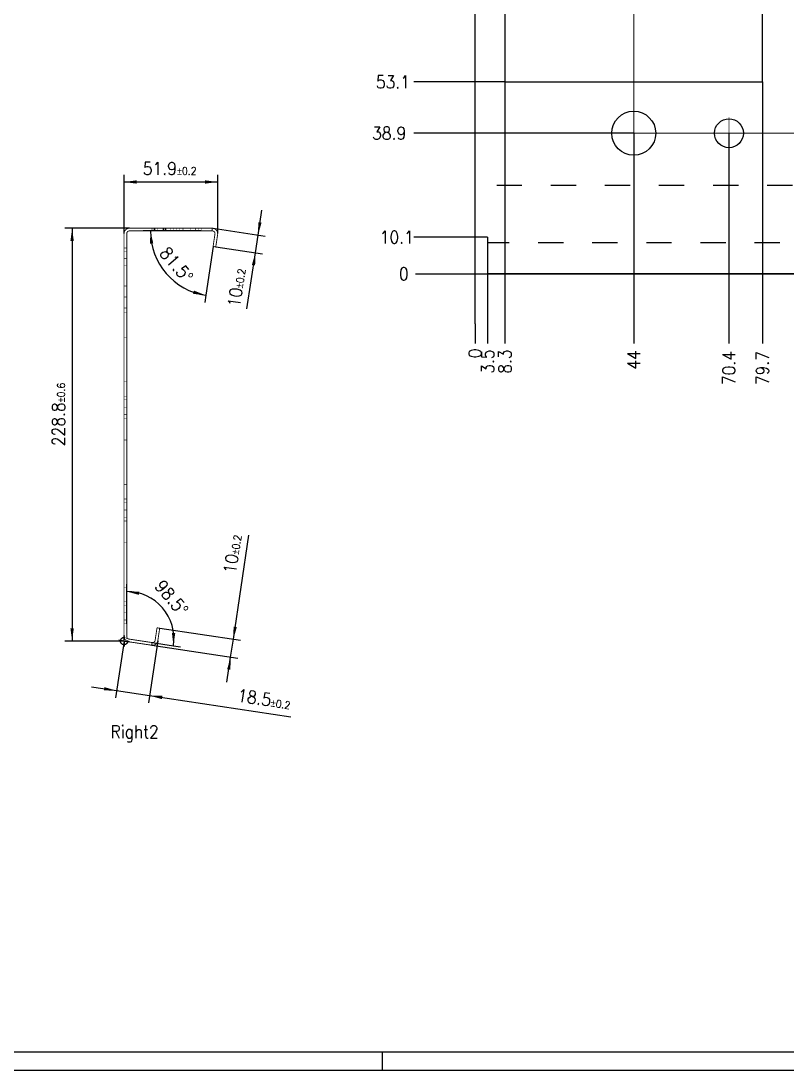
# Model space of a CAD drawing. Header units: millimetres. Extents: x -536 to 305, y -241 to 353.
# Drawn here: x -236.3 to -23.9, y -240.7 to 50 of the extents above; entities that cross this region are included whole.
import ezdxf

# ---------------------------------------------------------------- set-up
doc = ezdxf.new("R2010")
doc.units = ezdxf.units.MM
for name, pattern in [('DASHED', [15, 7, -8]), ('DOT_CENTER', [14, 12, -1, 0, -1]), ('PHANTOM', [13, 10, -1, 0, -1, 0, -1])]:
    doc.linetypes.add(name, pattern=pattern)
doc.layers.add('1', color=7, linetype='Continuous')
doc.styles.add('CONVERTER_11', font='txt.shx', dxfattribs={"width": 0.9})
doc.dimstyles.new('ME10_DIM_10', dxfattribs={"dimtxt": 7, "dimasz": 7, "dimexe": 4, "dimexo": 0, "dimgap": 4, "dimtad": 1, "dimdsep": 46, "dimtxsty": 'CONVERTER_11', "dimsah": 1, "dimcen": 0.09, "dimclrd": 160, "dimclre": 160, "dimclrt": 5, "dimadec": 0, "dimazin": 0, "dimtol": 1, "dimtp": 0.2, "dimtm": 0.2, "dimtfac": 0.6, "dimtdec": 1, "dimtix": 1, "dimtmove": 0, "dimatfit": 3, "dimfxl": 1, "dimtolj": 1, "dimtzin": 0, "dimarcsym": 0})
doc.dimstyles.new('ME10_DIM_11', dxfattribs={"dimtxt": 7, "dimasz": 7, "dimexe": 4, "dimexo": 0, "dimgap": 4, "dimtad": 1, "dimdec": 1, "dimdsep": 46, "dimtxsty": 'CONVERTER_11', "dimsah": 1, "dimcen": 0.09, "dimclrd": 160, "dimclre": 160, "dimclrt": 5, "dimadec": 0, "dimazin": 0, "dimtol": 1, "dimtp": 0.2, "dimtm": 0.2, "dimtfac": 0.6, "dimtdec": 1, "dimtix": 1, "dimtmove": 0, "dimatfit": 3, "dimfxl": 1, "dimtolj": 1, "dimtzin": 0, "dimarcsym": 0})
doc.dimstyles.new('ME10_DIM_12', dxfattribs={"dimtxt": 7, "dimasz": 7, "dimexe": 4, "dimexo": 0, "dimgap": 4, "dimtad": 1, "dimdec": 1, "dimdsep": 46, "dimtxsty": 'CONVERTER_11', "dimsah": 1, "dimcen": 0.09, "dimclrd": 160, "dimclre": 160, "dimclrt": 5, "dimadec": 0, "dimazin": 0, "dimtol": 1, "dimtp": 0.6, "dimtm": 0.6, "dimtfac": 0.6, "dimtdec": 1, "dimtix": 1, "dimtmove": 0, "dimatfit": 3, "dimfxl": 1, "dimtolj": 1, "dimtzin": 0, "dimarcsym": 0})
doc.dimstyles.new('ME10_DIM_13', dxfattribs={"dimtxt": 7, "dimasz": 7, "dimexe": 4, "dimexo": 0, "dimgap": 4, "dimtad": 1, "dimdec": 1, "dimdsep": 46, "dimtxsty": 'CONVERTER_11', "dimsah": 1, "dimcen": 0.09, "dimclrd": 160, "dimclre": 160, "dimclrt": 5, "dimadec": 0, "dimazin": 0, "dimtfac": 1, "dimtdec": 4, "dimtix": 1, "dimtmove": 0, "dimatfit": 3, "dimfxl": 1, "dimtolj": 1, "dimtzin": 0, "dimarcsym": 0})
doc.dimstyles.new('ME10_DIM_14', dxfattribs={"dimtxt": 7, "dimasz": 7, "dimexe": 4, "dimexo": 0, "dimgap": 4, "dimtad": 1, "dimdec": 1, "dimdsep": 46, "dimtxsty": 'CONVERTER_11', "dimsah": 1, "dimcen": 0.09, "dimclrd": 160, "dimclre": 160, "dimclrt": 5, "dimadec": 0, "dimazin": 0, "dimtfac": 1, "dimtdec": 4, "dimtix": 1, "dimtmove": 0, "dimatfit": 3, "dimfxl": 1, "dimtolj": 1, "dimtzin": 0, "dimarcsym": 0})
doc.dimstyles.new('ME10_DIM_15', dxfattribs={"dimtxt": 3.5, "dimasz": 0.18, "dimexe": 2, "dimexo": 0, "dimgap": 2, "dimtad": 1, "dimdec": 1, "dimdsep": 46, "dimtxsty": 'CONVERTER_11', "dimsah": 1, "dimcen": 0.09, "dimclrd": 160, "dimclre": 160, "dimclrt": 5, "dimadec": 0, "dimazin": 0, "dimtfac": 1, "dimtdec": 4, "dimtix": 1, "dimtmove": 0, "dimatfit": 3, "dimfxl": 1, "dimtolj": 1, "dimtzin": 0, "dimarcsym": 0})
doc.dimstyles.new('ME10_DIM_20', dxfattribs={"dimtxt": 3.5, "dimasz": 0.18, "dimexe": 2, "dimexo": 0, "dimgap": 2, "dimtad": 1, "dimdec": 1, "dimdsep": 46, "dimtxsty": 'CONVERTER_11', "dimsah": 1, "dimcen": 0.09, "dimclrd": 160, "dimclre": 160, "dimclrt": 5, "dimadec": 0, "dimazin": 0, "dimtfac": 1, "dimtdec": 4, "dimtix": 1, "dimtmove": 0, "dimatfit": 3, "dimfxl": 1, "dimtolj": 1, "dimtzin": 0, "dimarcsym": 0})
doc.dimstyles.new('ME10_DIM_23', dxfattribs={"dimtxt": 3.5, "dimasz": 0.18, "dimexe": 2, "dimexo": 0, "dimgap": 2, "dimtad": 1, "dimdec": 1, "dimdsep": 46, "dimtxsty": 'CONVERTER_11', "dimsah": 1, "dimcen": 0.09, "dimclrd": 160, "dimclre": 160, "dimclrt": 5, "dimadec": 0, "dimazin": 0, "dimtfac": 1, "dimtdec": 4, "dimtix": 1, "dimtmove": 0, "dimatfit": 3, "dimfxl": 1, "dimtolj": 1, "dimtzin": 0, "dimarcsym": 0})
doc.dimstyles.new('ME10_DIM_28', dxfattribs={"dimtxt": 3.5, "dimasz": 0.18, "dimexe": 2, "dimexo": 0, "dimgap": 2, "dimtad": 1, "dimdec": 1, "dimdsep": 46, "dimtxsty": 'CONVERTER_11', "dimsah": 1, "dimcen": 0.09, "dimclrd": 160, "dimclre": 160, "dimclrt": 5, "dimadec": 0, "dimazin": 0, "dimtfac": 1, "dimtdec": 4, "dimtix": 1, "dimtmove": 0, "dimatfit": 3, "dimfxl": 1, "dimtolj": 1, "dimtzin": 0, "dimarcsym": 0})
doc.dimstyles.new('ME10_DIM_29', dxfattribs={"dimtxt": 3.5, "dimasz": 0.18, "dimexe": 2, "dimexo": 0, "dimgap": 2, "dimtad": 1, "dimdec": 1, "dimdsep": 46, "dimtxsty": 'CONVERTER_11', "dimsah": 1, "dimcen": 0.09, "dimclrd": 160, "dimclre": 160, "dimclrt": 5, "dimadec": 0, "dimazin": 0, "dimtfac": 1, "dimtdec": 4, "dimtix": 1, "dimtmove": 0, "dimatfit": 3, "dimfxl": 1, "dimtolj": 1, "dimtzin": 0, "dimarcsym": 0})
doc.dimstyles.new('ME10_DIM_45', dxfattribs={"dimtxt": 3.5, "dimasz": 0.18, "dimexe": 2, "dimexo": 0, "dimgap": 2, "dimtad": 1, "dimdec": 1, "dimdsep": 46, "dimtxsty": 'CONVERTER_11', "dimsah": 1, "dimcen": 0.09, "dimclrd": 160, "dimclre": 160, "dimclrt": 5, "dimadec": 0, "dimazin": 0, "dimtfac": 1, "dimtdec": 4, "dimtix": 1, "dimtmove": 0, "dimatfit": 3, "dimfxl": 1, "dimtolj": 1, "dimtzin": 0, "dimarcsym": 0})
doc.dimstyles.new('ME10_DIM_46', dxfattribs={"dimtxt": 3.5, "dimasz": 0.18, "dimexe": 2, "dimexo": 0, "dimgap": 2, "dimtad": 1, "dimdec": 1, "dimdsep": 46, "dimtxsty": 'CONVERTER_11', "dimsah": 1, "dimcen": 0.09, "dimclrd": 160, "dimclre": 160, "dimclrt": 5, "dimadec": 0, "dimazin": 0, "dimtfac": 1, "dimtdec": 4, "dimtix": 1, "dimtmove": 0, "dimatfit": 3, "dimfxl": 1, "dimtolj": 1, "dimtzin": 0, "dimarcsym": 0})
doc.dimstyles.new('ME10_DIM_47', dxfattribs={"dimtxt": 3.5, "dimasz": 0.18, "dimexe": 2, "dimexo": 0, "dimgap": 2, "dimtad": 1, "dimdec": 1, "dimdsep": 46, "dimtxsty": 'CONVERTER_11', "dimsah": 1, "dimcen": 0.09, "dimse1": 1, "dimse2": 1, "dimclrd": 160, "dimclre": 160, "dimclrt": 5, "dimadec": 0, "dimazin": 0, "dimtfac": 1, "dimtdec": 4, "dimtix": 1, "dimtmove": 0, "dimatfit": 3, "dimfxl": 1, "dimtolj": 1, "dimtzin": 0, "dimarcsym": 0})
doc.dimstyles.new('ME10_DIM_66', dxfattribs={"dimtxt": 3.5, "dimasz": 0.18, "dimexe": 2, "dimexo": 0, "dimgap": 2, "dimtad": 1, "dimdsep": 46, "dimtxsty": 'CONVERTER_11', "dimsah": 1, "dimcen": 0.09, "dimclrd": 160, "dimclre": 160, "dimclrt": 5, "dimadec": 0, "dimazin": 0, "dimtfac": 1, "dimtdec": 4, "dimtix": 1, "dimtmove": 0, "dimatfit": 3, "dimfxl": 1, "dimtolj": 1, "dimtzin": 0, "dimarcsym": 0})
doc.dimstyles.new('ME10_DIM_67', dxfattribs={"dimtxt": 3.5, "dimasz": 0.18, "dimexe": 2, "dimexo": 0, "dimgap": 2, "dimtad": 1, "dimdec": 1, "dimdsep": 46, "dimtxsty": 'CONVERTER_11', "dimsah": 1, "dimcen": 0.09, "dimclrd": 160, "dimclre": 160, "dimclrt": 5, "dimadec": 0, "dimazin": 0, "dimtfac": 1, "dimtdec": 4, "dimtix": 1, "dimtmove": 0, "dimatfit": 3, "dimfxl": 1, "dimtolj": 1, "dimtzin": 0, "dimarcsym": 0})
doc.dimstyles.new('ME10_DIM_80', dxfattribs={"dimtxt": 3.5, "dimasz": 0.18, "dimexe": 2, "dimexo": 0, "dimgap": 2, "dimtad": 1, "dimdec": 1, "dimdsep": 46, "dimtxsty": 'CONVERTER_11', "dimsah": 1, "dimcen": 0.09, "dimclrd": 160, "dimclre": 160, "dimclrt": 5, "dimadec": 0, "dimazin": 0, "dimtfac": 1, "dimtdec": 4, "dimtix": 1, "dimtmove": 0, "dimatfit": 3, "dimfxl": 1, "dimtolj": 1, "dimtzin": 0, "dimarcsym": 0})
doc.dimstyles.new('ME10_DIM_81', dxfattribs={"dimtxt": 3.5, "dimasz": 0.18, "dimexe": 2, "dimexo": 0, "dimgap": 2, "dimtad": 1, "dimdec": 1, "dimdsep": 46, "dimtxsty": 'CONVERTER_11', "dimsah": 1, "dimcen": 0.09, "dimclrd": 160, "dimclre": 160, "dimclrt": 5, "dimadec": 0, "dimazin": 0, "dimtfac": 1, "dimtdec": 4, "dimtix": 1, "dimtmove": 0, "dimatfit": 3, "dimfxl": 1, "dimtolj": 1, "dimtzin": 0, "dimarcsym": 0})
doc.dimstyles.new('ME10_DIM_90', dxfattribs={"dimtxt": 3.5, "dimasz": 0.18, "dimexe": 2, "dimexo": 0, "dimgap": 2, "dimtad": 1, "dimdec": 1, "dimdsep": 46, "dimtxsty": 'CONVERTER_11', "dimsah": 1, "dimcen": 0.09, "dimclrd": 160, "dimclre": 160, "dimclrt": 5, "dimadec": 0, "dimazin": 0, "dimtfac": 1, "dimtdec": 4, "dimtix": 1, "dimtmove": 0, "dimatfit": 3, "dimfxl": 1, "dimtolj": 1, "dimtzin": 0, "dimarcsym": 0})
doc.dimstyles.new('ME10_DIM_91', dxfattribs={"dimtxt": 3.5, "dimasz": 0.18, "dimexe": 2, "dimexo": 0, "dimgap": 2, "dimtad": 1, "dimdec": 1, "dimdsep": 46, "dimtxsty": 'CONVERTER_11', "dimsah": 1, "dimcen": 0.09, "dimclrd": 160, "dimclre": 160, "dimclrt": 5, "dimadec": 0, "dimazin": 0, "dimtfac": 1, "dimtdec": 4, "dimtix": 1, "dimtmove": 0, "dimatfit": 3, "dimfxl": 1, "dimtolj": 1, "dimtzin": 0, "dimarcsym": 0})
doc.dimstyles.new('ME10_DIM_92', dxfattribs={"dimtxt": 3.5, "dimasz": 0.18, "dimexe": 2, "dimexo": 0, "dimgap": 2, "dimtad": 1, "dimdec": 1, "dimdsep": 46, "dimtxsty": 'CONVERTER_11', "dimsah": 1, "dimcen": 0.09, "dimclrd": 160, "dimclre": 160, "dimclrt": 5, "dimadec": 0, "dimazin": 0, "dimtfac": 1, "dimtdec": 4, "dimtix": 1, "dimtmove": 0, "dimatfit": 3, "dimfxl": 1, "dimtolj": 1, "dimtzin": 0, "dimarcsym": 0})

# ---------------------------------------------------------------- blocks, each defined once
blk = doc.blocks.new('PRP_SKT')
at = {"layer": '1', "color": 3, "linetype": 'Continuous'}
for q in [(-418.33, -243.27), (-415.36, -240.71), (-415.36, -246.71), (-412.4, -244.16)]:
    blk.add_line((-415.36, -243.71), q, dxfattribs=at)
at = {"layer": '1', "color": 3, "linetype": 'PHANTOM'}
for p, q in [((-415.36, -240.71), (-415.36, -241.13)), ((-412.4, -244.16), (-412.81, -244.1))]:
    blk.add_line(p, q, dxfattribs=at)
blk.add_circle((-415.36, -243.71), 2, dxfattribs=at)
blk = doc.blocks.new('top_plate__2', base_point=(-415.61, -246.3))
at = {"color": 250, "linetype": 'Continuous', "const_width": 0.5}
for points in [[(-412.36, -14.91, 0.414214), (-415.36, -17.91, 0.414214)], [(-412.36, -16.41, 0.414214), (-413.86, -17.91, 0.414214)], [(-363.45, -18.36, 0.458526), (-366.42, -14.91, 0.458526)], [(-364.94, -18.13, 0.458526), (-366.42, -16.41, 0.458526)], [(-415.36, -241.13, 0.371247), (-412.81, -244.1, 0.371247)], [(-413.86, -241.13, 0.371247), (-412.59, -242.61, 0.371247)], [(-400.03, -246.01, 0.414214), (-396.62, -243.49, 0.414214)], [(-399.81, -244.53, 0.414214), (-398.11, -243.27, 0.414214)]]:
    blk.add_lwpolyline(points, format="xyb", dxfattribs=at)
for points in [[(-412.36, -14.91), (-399.84, -14.91)], [(-399.84, -16.41), (-412.36, -16.41)], [(-399.84, -14.91), (-398.89, -14.91)], [(-398.89, -16.41), (-399.84, -16.41)], [(-398.89, -14.91), (-398.24, -14.91)], [(-398.24, -16.41), (-398.89, -16.41)], [(-398.24, -14.91), (-396.64, -14.91)], [(-396.64, -16.41), (-398.24, -16.41)], [(-396.64, -14.91), (-393.74, -14.91)], [(-393.74, -16.41), (-396.64, -16.41)], [(-393.74, -14.91), (-393.34, -14.91)], [(-393.34, -16.41), (-393.74, -16.41)], [(-393.34, -14.91), (-389.74, -14.91)], [(-389.74, -16.41), (-393.34, -16.41)], [(-389.74, -14.91), (-387.89, -14.91)], [(-387.89, -16.41), (-389.74, -16.41)], [(-387.89, -14.91), (-384.84, -14.91)], [(-384.84, -16.41), (-387.89, -16.41)], [(-384.84, -14.91), (-382.74, -14.91)], [(-382.74, -16.41), (-384.84, -16.41)], [(-382.74, -14.91), (-382.34, -14.91)], [(-382.34, -16.41), (-382.74, -16.41)], [(-382.34, -14.91), (-378.74, -14.91)], [(-378.74, -16.41), (-382.34, -16.41)], [(-378.74, -14.91), (-375.84, -14.91)], [(-375.84, -16.41), (-378.74, -16.41)], [(-375.84, -14.91), (-374.24, -14.91)], [(-374.24, -16.41), (-375.84, -16.41)], [(-374.24, -14.91), (-372.64, -14.91)], [(-372.64, -16.41), (-374.24, -16.41)], [(-372.64, -14.91), (-366.42, -14.91)], [(-366.45, -16.41), (-372.64, -16.41)], [(-366.45, -16.41), (-366.42, -14.91)], [(-366.45, -16.41), (-366.42, -16.41)], [(-415.36, -25.85), (-415.36, -17.91)], [(-413.86, -25.85), (-413.86, -17.91)], [(-364.94, -18.13), (-365.97, -25.01)], [(-363.45, -18.36), (-364.48, -25.23)], [(-415.36, -27.8), (-415.36, -25.85)], [(-415.36, -35.8), (-415.36, -27.8)], [(-413.86, -27.8), (-413.86, -25.85)], [(-413.86, -35.8), (-413.86, -27.8)], [(-364.48, -25.23), (-365.97, -25.01)], [(-415.36, -46.95), (-415.36, -35.8)], [(-413.86, -46.95), (-413.86, -35.8)], [(-415.36, -59.15), (-415.36, -46.95)], [(-413.86, -59.15), (-413.86, -46.95)], [(-415.36, -61.75), (-415.36, -59.15)], [(-415.36, -75.25), (-415.36, -61.75)], [(-413.86, -61.75), (-413.86, -59.15)], [(-413.86, -75.25), (-413.86, -61.75)], [(-415.36, -99.85), (-415.36, -75.25)], [(-413.86, -99.85), (-413.86, -75.25)], [(-415.36, -107.95), (-415.36, -99.85)], [(-413.86, -107.95), (-413.86, -99.85)], [(-415.36, -110.05), (-415.36, -107.95)], [(-415.36, -118.05), (-415.36, -110.05)], [(-413.86, -110.05), (-413.86, -107.95)], [(-413.86, -118.05), (-413.86, -110.05)], [(-415.36, -120.15), (-415.36, -118.05)], [(-415.36, -132.25), (-415.36, -120.15)], [(-413.86, -120.15), (-413.86, -118.05)], [(-413.86, -132.25), (-413.86, -120.15)], [(-415.36, -156.85), (-415.36, -132.25)], [(-413.86, -156.85), (-413.86, -132.25)], [(-415.36, -164.95), (-415.36, -156.85)], [(-413.86, -164.95), (-413.86, -156.85)], [(-415.36, -167.05), (-415.36, -164.95)], [(-415.36, -175.05), (-415.36, -167.05)], [(-413.86, -167.05), (-413.86, -164.95)], [(-413.86, -175.05), (-413.86, -167.05)], [(-415.36, -177.15), (-415.36, -175.05)], [(-415.36, -189.25), (-415.36, -177.15)], [(-413.86, -177.15), (-413.86, -175.05)], [(-413.86, -189.25), (-413.86, -177.15)], [(-415.36, -213.85), (-415.36, -189.25)], [(-413.86, -213.85), (-413.86, -189.25)], [(-415.36, -221.95), (-415.36, -213.85)], [(-413.86, -221.95), (-413.86, -213.85)], [(-415.36, -224.05), (-415.36, -221.95)], [(-415.36, -232.05), (-415.36, -224.05)], [(-413.86, -224.05), (-413.86, -221.95)], [(-413.86, -232.05), (-413.86, -224.05)], [(-415.36, -234.15), (-415.36, -232.05)], [(-413.86, -234.15), (-413.86, -232.05)], [(-415.36, -241.13), (-415.36, -234.15)], [(-413.86, -241.13), (-413.86, -234.15)], [(-398.11, -243.27), (-397.07, -236.35)], [(-397.07, -236.35), (-395.58, -236.57)], [(-395.58, -236.57), (-396.62, -243.49)], [(-400.03, -246.01), (-412.81, -244.1)], [(-399.81, -244.53), (-412.59, -242.61)], [(-400.03, -246.01), (-399.81, -244.53)]]:
    blk.add_lwpolyline(points, dxfattribs=at)
at = {"color": 160, "linetype": 'DASHED', "const_width": 0.25}
for points in [[(-399.84, -16.41), (-399.84, -14.91)], [(-398.89, -16.41), (-398.89, -14.91)], [(-398.24, -16.41), (-398.24, -14.91)], [(-396.64, -16.41), (-396.64, -14.91)], [(-393.74, -14.91), (-393.74, -16.41)], [(-393.34, -14.91), (-393.34, -16.41)], [(-389.74, -14.91), (-389.74, -16.41)], [(-387.89, -16.41), (-387.89, -14.91)], [(-384.84, -14.91), (-384.84, -16.41)], [(-382.74, -14.91), (-382.74, -16.41)], [(-382.34, -14.91), (-382.34, -16.41)], [(-378.74, -14.91), (-378.74, -16.41)], [(-375.84, -16.41), (-375.84, -14.91)], [(-374.24, -16.41), (-374.24, -14.91)], [(-372.64, -16.41), (-372.64, -14.91)], [(-415.36, -25.85), (-413.86, -25.85)], [(-413.86, -27.8), (-415.36, -27.8)], [(-413.86, -35.8), (-415.36, -35.8)], [(-413.86, -46.95), (-415.36, -46.95)], [(-413.86, -59.15), (-415.36, -59.15)], [(-413.86, -61.75), (-415.36, -61.75)], [(-413.86, -75.25), (-415.36, -75.25)], [(-415.36, -99.85), (-413.86, -99.85)], [(-413.86, -107.95), (-415.36, -107.95)], [(-413.86, -110.05), (-415.36, -110.05)], [(-413.86, -118.05), (-415.36, -118.05)], [(-413.86, -120.15), (-415.36, -120.15)], [(-415.36, -132.25), (-413.86, -132.25)], [(-413.86, -156.85), (-415.36, -156.85)], [(-413.86, -164.95), (-415.36, -164.95)], [(-413.86, -167.05), (-415.36, -167.05)], [(-413.86, -175.05), (-415.36, -175.05)], [(-413.86, -177.15), (-415.36, -177.15)], [(-415.36, -189.25), (-413.86, -189.25)], [(-413.86, -213.85), (-415.36, -213.85)], [(-413.86, -221.95), (-415.36, -221.95)], [(-413.86, -224.05), (-415.36, -224.05)], [(-413.86, -232.05), (-415.36, -232.05)], [(-413.86, -234.15), (-415.36, -234.15)]]:
    blk.add_lwpolyline(points, dxfattribs=at)
at = {"layer": '1', "color": 30, "linetype": 'DOT_CENTER'}
for p, q in [((-398.24, -16.41), (-398.24, -14.91)), ((-392.34, -16.41), (-392.34, -14.91)), ((-392.34, -14.91), (-392.34, -16.41))]:
    blk.add_line(p, q, dxfattribs=at)
at = {"layer": '1', "color": 30, "linetype": 'DOT_CENTER', "const_width": 0.25}
for points in [[(-393.39, -16.41), (-393.39, -14.91)], [(-386.24, -14.91), (-386.24, -16.41)], [(-374.24, -16.41), (-374.24, -14.91)], [(-413.86, -31.8), (-415.36, -31.8)], [(-413.86, -53.05), (-415.36, -53.05)], [(-413.86, -114.05), (-415.36, -114.05)], [(-413.86, -171.05), (-415.36, -171.05)], [(-413.86, -228.05), (-415.36, -228.05)]]:
    blk.add_lwpolyline(points, dxfattribs=at)
blk = doc.blocks.new('*D15')
at = {"layer": '1', "color": 160, "linetype": 'Continuous'}
for p, q in [((-354.75, -242.69), (-346.1, -185)), ((-395.58, -236.57), (-350.8, -243.29)), ((-356.24, -252.58), (-354.75, -242.69)), ((-400.03, -246.01), (-352.28, -253.18)), ((-358.31, -266.43), (-356.24, -252.58))]:
    blk.add_line(p, q, dxfattribs=at)
at = {"layer": '1', "color": 160}
for points in [[(-354.63, -235.63), (-352.81, -235.91), (-354.75, -242.69)], [(-356.37, -259.64), (-358.19, -259.37), (-356.24, -252.58)]]:
    blk.add_solid(points, dxfattribs=at)
at = {"layer": '1', "color": 5, "insert": (-353.4, -206.66), "char_height": 7, "attachment_point": 7, "rotation": 81.46923, "line_spacing_factor": 0.60024, "style": 'CONVERTER_11'}
blk.add_mtext('\\C5;10\\C5;\\H4.2;{\\Fgdt;`}0.2', dxfattribs=at)
blk = doc.blocks.new('*D16')
at = {"layer": '1', "color": 160, "linetype": 'Continuous'}
for p, q in [((-415.36, -243.71), (-420.08, -275.14)), ((-396.62, -243.49), (-401.78, -277.88)), ((-433.33, -269.11), (-419.48, -271.18)), ((-419.48, -271.18), (-401.19, -273.93)), ((-401.19, -273.93), (-322.79, -285.69))]:
    blk.add_line(p, q, dxfattribs=at)
at = {"layer": '1', "color": 160}
for points in [[(-426.54, -271.05), (-426.27, -269.23), (-419.48, -271.18)], [(-394.13, -274.05), (-394.4, -275.88), (-401.19, -273.93)]]:
    blk.add_solid(points, dxfattribs=at)
at = {"layer": '1', "color": 5, "insert": (-352.93, -277.12), "char_height": 7, "attachment_point": 7, "rotation": 351.46923, "line_spacing_factor": 0.60024, "style": 'CONVERTER_11'}
blk.add_mtext('\\C5;18.5\\C5;\\H4.2;{\\Fgdt;`}0.2', dxfattribs=at)
blk = doc.blocks.new('*D17')
at = {"layer": '1', "color": 160, "linetype": 'Continuous'}
for p, q in [((-412.36, -14.91), (-448.15, -14.91)), ((-444.15, -14.91), (-444.15, -243.71)), ((-415.36, -243.71), (-448.15, -243.71))]:
    blk.add_line(p, q, dxfattribs=at)
at = {"layer": '1', "color": 160}
for points in [[(-443.23, -21.91), (-445.08, -21.91), (-444.15, -14.91)], [(-445.08, -236.71), (-443.23, -236.71), (-444.15, -243.71)]]:
    blk.add_solid(points, dxfattribs=at)
at = {"layer": '1', "color": 5, "insert": (-448.15, -135.71), "char_height": 7, "attachment_point": 7, "rotation": 90, "line_spacing_factor": 0.60024, "style": 'CONVERTER_11'}
blk.add_mtext('\\C5;228.8\\C5;\\H4.2;{\\Fgdt;`}0.6', dxfattribs=at)
blk = doc.blocks.new('*D18')
at = {"layer": '1', "color": 160, "linetype": 'Continuous'}
for p, q in [((-341.06, -18.68), (-338.98, -4.84)), ((-365.97, -14.95), (-337.1, -19.28)), ((-342.53, -28.52), (-341.06, -18.68)), ((-364.48, -25.23), (-338.58, -29.12)), ((-347.2, -59.66), (-342.53, -28.52))]:
    blk.add_line(p, q, dxfattribs=at)
at = {"layer": '1', "color": 160}
for points in [[(-340.93, -11.62), (-339.11, -11.9), (-341.06, -18.68)], [(-342.66, -35.58), (-344.48, -35.31), (-342.53, -28.52)]]:
    blk.add_solid(points, dxfattribs=at)
at = {"layer": '1', "color": 5, "insert": (-351.16, -59.07), "char_height": 7, "attachment_point": 7, "rotation": 81.46923, "line_spacing_factor": 0.60024, "style": 'CONVERTER_11'}
blk.add_mtext('\\C5;10\\C5;\\H4.2;{\\Fgdt;`}0.2', dxfattribs=at)
blk = doc.blocks.new('*D19')
at = {"layer": '1', "color": 160, "linetype": 'Continuous'}
for p, q in [((-415.36, -17.91), (-415.36, 14.72)), ((-363.42, -17.91), (-363.42, 14.72)), ((-415.36, 10.72), (-363.42, 10.72))]:
    blk.add_line(p, q, dxfattribs=at)
at = {"layer": '1', "color": 160}
for points in [[(-408.36, 11.64), (-408.36, 9.8), (-415.36, 10.72)], [(-370.42, 9.8), (-370.42, 11.64), (-363.42, 10.72)]]:
    blk.add_solid(points, dxfattribs=at)
at = {"layer": '1', "color": 5, "insert": (-404.93, 14.72), "char_height": 7, "attachment_point": 7, "rotation": 0.00014, "line_spacing_factor": 0.60024, "style": 'CONVERTER_11'}
blk.add_mtext('\\C5;51.9\\C5;\\H4.2;{\\Fgdt;`}0.2', dxfattribs=at)
blk = doc.blocks.new('*D20')
at = {"layer": '1', "color": 160, "linetype": 'Continuous'}
for p, q in [((-400.74, -16.41), (-404.74, -16.41)), ((-372.64, -16.41), (-400.74, -16.41)), ((-365.97, -25.01), (-370.03, -52.08)), ((-370.03, -52.08), (-370.62, -56.03))]:
    blk.add_line(p, q, dxfattribs=at)
blk.add_arc((-364.68, -16.41), 36.06, 180, 261.46923, dxfattribs=at)
at = {"layer": '1', "color": 160}
for points in [[(-399.14, -23.29), (-400.98, -23.47), (-400.74, -16.41)], [(-377.04, -51.27), (-376.59, -49.48), (-370.03, -52.08)]]:
    blk.add_solid(points, dxfattribs=at)
at = {"layer": '1', "color": 5, "insert": (-396.11, -29.05), "char_height": 7, "attachment_point": 7, "rotation": 310.73462, "line_spacing_factor": 0.60024, "style": 'CONVERTER_11'}
blk.add_mtext('81.5{\\Fgdt;~}', dxfattribs=at)
blk = doc.blocks.new('*D21')
at = {"layer": '1', "color": 160, "linetype": 'Continuous'}
for p, q in [((-413.86, -216.25), (-413.86, -212.25)), ((-413.86, -234.15), (-413.86, -216.25)), ((-399.81, -244.53), (-387.98, -246.3)), ((-387.98, -246.3), (-384.03, -246.9))]:
    blk.add_line(p, q, dxfattribs=at)
blk.add_arc((-413.86, -242.42), 26.17, 351.46923, 90, dxfattribs=at)
at = {"layer": '1', "color": 160}
for points in [[(-406.8, -216.27), (-407.05, -218.1), (-413.86, -216.25)], [(-388.8, -239.29), (-386.96, -239.32), (-387.98, -246.3)]]:
    blk.add_solid(points, dxfattribs=at)
at = {"layer": '1', "color": 5, "insert": (-398.83, -213.65), "char_height": 7, "attachment_point": 7, "rotation": 310.73462, "line_spacing_factor": 0.60024, "style": 'CONVERTER_11'}
blk.add_mtext('98.5{\\Fgdt;~}', dxfattribs=at)
blk = doc.blocks.new('upside', base_point=(-110.36, -20.08))
at = {"color": 250, "linetype": 'Continuous'}
for p, q in [((-110.36, 5.78), (-110.36, 229)), ((-102.06, 57.67), (-102.06, 33.07)), ((-30.66, 33.07), (-30.66, 57.67)), ((-102.06, 33.07), (-30.66, 33.07)), ((-110.36, 2.96), (-110.36, 5.78)), ((-110.36, -9.96), (-110.36, 2.96)), ((-106.86, -9.96), (-110.36, -9.96)), ((-106.86, -9.96), (-106.86, -13.08)), ((-106.86, -13.08), (-106.86, -20.08)), ((229.14, -20.08), (-106.86, -20.08))]:
    blk.add_line(p, q, dxfattribs=at)
at = {"color": 5, "linetype": 'DASHED'}
for p, q in [((232.64, 4.37), (-110.36, 4.37)), ((229.14, -11.52), (-106.86, -11.52))]:
    blk.add_line(p, q, dxfattribs=at)
at = {"color": 250, "linetype": 'Continuous'}
for centre, radius in [((-66.36, 18.87), 6.1), ((-39.96, 18.87), 4)]:
    blk.add_circle(centre, radius, dxfattribs=at)
at = {"layer": '1', "color": 30, "linetype": 'DOT_CENTER', "const_width": 0.25}
for points in [[(-66.36, 181.75), (-66.36, 23.08)], [(-66.36, 25.58), (-66.36, 12.16)], [(-39.96, 23.27), (-39.96, 14.47)], [(212.51, 18.87), (-73.07, 18.87)], [(-35.56, 18.87), (-44.36, 18.87)]]:
    blk.add_lwpolyline(points, dxfattribs=at)
blk = doc.blocks.new('top_plate__4', base_point=(-110.36, -20.08))
blk.add_blockref('upside', (-110.36, -20.08))
blk = doc.blocks.new('*D35')
at = {"layer": '1', "color": 160, "linetype": 'Continuous'}
blk.add_line((-126.86, -20.08), (238.72, -20.08), dxfattribs=at)
at = {"layer": '1', "color": 5, "style": 'CONVERTER_11', "width": 0.9}
blk.add_text('0', height=3.5, dxfattribs=at).set_placement((240.72, -21.83))
blk = doc.blocks.new('*D40')
at = {"layer": '1', "color": 160, "linetype": 'Continuous'}
blk.add_line((-126.86, -20.08), (251.98, -20.08), dxfattribs=at)
at = {"layer": '1', "color": 5, "insert": (253.38, -21.83), "char_height": 3.5, "attachment_point": 7, "line_spacing_factor": 0.60024, "style": 'CONVERTER_11'}
blk.add_mtext('\\C5;(\\C5;0\\C5;)', dxfattribs=at)
blk = doc.blocks.new('*D43')
at = {"layer": '1', "color": 160, "linetype": 'Continuous'}
blk.add_line((-126.86, -20.08), (17.81, -20.08), dxfattribs=at)
at = {"layer": '1', "color": 5, "style": 'CONVERTER_11', "width": 0.9}
blk.add_text('0', height=3.5, dxfattribs=at).set_placement((19.81, -21.83))
blk = doc.blocks.new('*D48')
at = {"layer": '1', "color": 160, "linetype": 'Continuous'}
blk.add_line((-126.86, -20.08), (18.34, -20.08), dxfattribs=at)
at = {"layer": '1', "color": 5, "style": 'CONVERTER_11', "width": 0.9}
blk.add_text('0', height=3.5, dxfattribs=at).set_placement((20.34, -21.83))
blk = doc.blocks.new('*D49')
at = {"layer": '1', "color": 160, "linetype": 'Continuous'}
blk.add_line((-110.36, -9.96), (-127.36, -9.96), dxfattribs=at)
at = {"layer": '1', "color": 5, "style": 'CONVERTER_11', "width": 0.9}
blk.add_text('10.1', height=3.5, dxfattribs=at).set_placement((-136.8, -11.71))
blk = doc.blocks.new('*D65')
at = {"layer": '1', "color": 160, "linetype": 'Continuous'}
blk.add_line((-102.06, 33.07), (-127.36, 33.07), dxfattribs=at)
at = {"layer": '1', "color": 5, "style": 'CONVERTER_11', "width": 0.9}
blk.add_text('53.1', height=3.5, dxfattribs=at).set_placement((-137.85, 31.32))
blk = doc.blocks.new('*D66')
at = {"layer": '1', "color": 160, "linetype": 'Continuous'}
blk.add_line((-66.36, 18.87), (-127.36, 18.87), dxfattribs=at)
at = {"layer": '1', "color": 5, "style": 'CONVERTER_11', "width": 0.9}
blk.add_text('38.9', height=3.5, dxfattribs=at).set_placement((-138.9, 17.12))
blk = doc.blocks.new('*D67')
at = {"layer": '1', "color": 5, "style": 'CONVERTER_11', "width": 0.9}
blk.add_text('0', height=3.5, dxfattribs=at).set_placement((-131.46, -21.83))
blk = doc.blocks.new('*D86')
at = {"layer": '1', "color": 160, "linetype": 'Continuous'}
blk.add_line((-110.36, -33.96), (-110.36, 295.1), dxfattribs=at)
at = {"layer": '1', "color": 5, "insert": (-108.61, 297.1), "char_height": 3.5, "attachment_point": 7, "rotation": 90, "line_spacing_factor": 0.60024, "style": 'CONVERTER_11'}
blk.add_mtext('0', dxfattribs=at)
blk = doc.blocks.new('*D87')
at = {"layer": '1', "color": 160, "linetype": 'Continuous'}
blk.add_line((-106.86, -20.08), (-106.86, -39.39), dxfattribs=at)
at = {"layer": '1', "color": 5, "insert": (-105.11, -47.78), "char_height": 3.5, "attachment_point": 7, "rotation": 90, "line_spacing_factor": 0.60024, "style": 'CONVERTER_11'}
blk.add_mtext('3.5', dxfattribs=at)
blk = doc.blocks.new('*D100')
at = {"layer": '1', "color": 160, "linetype": 'Continuous'}
blk.add_line((-30.66, 33.07), (-30.66, -39.39), dxfattribs=at)
at = {"layer": '1', "color": 5, "insert": (-28.91, -50.93), "char_height": 3.5, "attachment_point": 7, "rotation": 90, "line_spacing_factor": 0.60024, "style": 'CONVERTER_11'}
blk.add_mtext('79.7', dxfattribs=at)
blk = doc.blocks.new('*D101')
at = {"layer": '1', "color": 160, "linetype": 'Continuous'}
blk.add_line((-102.06, 33.07), (-102.06, -39.39), dxfattribs=at)
at = {"layer": '1', "color": 5, "insert": (-100.31, -47.78), "char_height": 3.5, "attachment_point": 7, "rotation": 90, "line_spacing_factor": 0.60024, "style": 'CONVERTER_11'}
blk.add_mtext('8.3', dxfattribs=at)
blk = doc.blocks.new('*D110')
at = {"layer": '1', "color": 160, "linetype": 'Continuous'}
blk.add_line((-39.96, 18.87), (-39.96, -39.39), dxfattribs=at)
at = {"layer": '1', "color": 5, "insert": (-38.21, -50.93), "char_height": 3.5, "attachment_point": 7, "rotation": 90, "line_spacing_factor": 0.60024, "style": 'CONVERTER_11'}
blk.add_mtext('70.4', dxfattribs=at)
blk = doc.blocks.new('*D111')
at = {"layer": '1', "color": 160, "linetype": 'Continuous'}
blk.add_line((-66.36, 18.87), (-66.36, -39.39), dxfattribs=at)
at = {"layer": '1', "color": 5, "insert": (-64.61, -46.64), "char_height": 3.5, "attachment_point": 7, "rotation": 90, "line_spacing_factor": 0.60024, "style": 'CONVERTER_11'}
blk.add_mtext('44', dxfattribs=at)
blk = doc.blocks.new('*D112')
at = {"layer": '1', "color": 160, "linetype": 'Continuous'}
blk.add_line((-110.36, -33.96), (-110.36, -39.39), dxfattribs=at)
at = {"layer": '1', "color": 5, "insert": (-108.61, -43.49), "char_height": 3.5, "attachment_point": 7, "rotation": 90, "line_spacing_factor": 0.60024, "style": 'CONVERTER_11'}
blk.add_mtext('0', dxfattribs=at)
blk = doc.blocks.new('FRAME_A1', base_point=(-536.09, -240.72))
at = {"layer": '1', "color": 7, "linetype": 'Continuous'}
for p, q in [((-531.09, -235.72), (299.91, -235.72)), ((-136.09, -235.72), (-136.09, -240.72)), ((-536.09, -240.72), (304.91, -240.72))]:
    blk.add_line(p, q, dxfattribs=at)
blk = doc.blocks.new('Right2', base_point=(-406, -144))
blk.add_blockref('top_plate__2', (-415.613, -246.297))
at = {"layer": '1'}
for name in ['*D19', '*D18', 'PRP_SKT']:
    blk.add_blockref(name, (0, 0), dxfattribs=at)
at = {"layer": '1', "color": 5, "insert": (-409.471, -290.459), "char_height": 7, "attachment_point": 2, "line_spacing_factor": 1.320528, "style": 'CONVERTER_11'}
blk.add_mtext('Right2', dxfattribs=at)
at = {"layer": '1'}
dim = blk.add_linear_dim(base=(-444.155, -14.912), p1=(-415.363, -243.714), p2=(-412.363, -14.912), angle=90, dimstyle='ME10_DIM_12', dxfattribs=at)
dim.commit()
dim.dimension.update_dxf_attribs({"geometry": '*D17', "text_midpoint": (-451.655, -115.966), "text_rotation": 90})
for base, center, p1, p2, dimstyle, picture, middle in [((-392.003, -39.945), (-364.677, -16.412), (-366.454, -16.412), (-364.936, -18.135), 'ME10_DIM_13', '*D20', (-386.32, -35.051)), ((-394.034, -225.347), (-413.863, -242.423), (-399.812, -244.53), (-413.863, -241.131), 'ME10_DIM_14', '*D21', (-388.351, -220.452))]:
    dim = blk.add_angular_dim_3p(base=base, center=center, p1=p1, p2=p2, dimstyle=dimstyle, dxfattribs=at)
    dim.commit()
    dim.dimension.update_dxf_attribs({"geometry": picture, "text_midpoint": middle})
for base, p1, p2, dimstyle, picture, middle in [((-356.238, -252.583), (-395.584, -236.569), (-400.034, -246.014), 'ME10_DIM_10', '*D15', (-355.187, -195.017)), ((-419.483, -271.182), (-396.623, -243.492), (-415.363, -243.714), 'ME10_DIM_11', '*D16', (-337.047, -275.963))]:
    dim = blk.add_linear_dim(base=base, p1=p1, p2=p2, dimstyle=dimstyle, dxfattribs=at)
    dim.commit()
    dim.dimension.update_dxf_attribs({"geometry": picture, "text_midpoint": middle, "text_rotation": 0.000139})
blk = doc.blocks.new('sha-flat1', base_point=(61.142, 134.176))
at = {"layer": '1', "color": 3, "linetype": 'DOT_CENTER', "const_width": 0.25}
for points in [[(-110.358, -9.961), (-110.358, -33.961)], [(-106.858, -20.083), (-126.858, -20.083)]]:
    blk.add_lwpolyline(points, dxfattribs=at)
blk.add_blockref('top_plate__4', (-110.358, -20.083))
at = {"layer": '1'}
for feature_location, offset, dtype, origin, dimstyle, picture, middle in [((-110.358281651, -33.961192775), (0, 329.05632423), 1, (-110.358281651, -33.961192775), 'ME10_DIM_66', '*D86', (-110.358281651, 298.145131455)), ((-102.058, 33.066), (-25.3, 0), 0, (-126.858, -20.083), 'ME10_DIM_45', '*D65', (-133.602, 33.066)), ((-30.658, 33.066), (0, -72.459), 1, (-110.358, -33.961), 'ME10_DIM_80', '*D100', (-30.658, -46.161)), ((-102.058, 33.066), (0, -72.459), 1, (-110.358, -33.961), 'ME10_DIM_81', '*D101', (-102.058, -44.586)), ((-66.358, 18.866), (-61, 0), 0, (-126.858, -20.083), 'ME10_DIM_46', '*D66', (-134.127, 18.866)), ((-39.958, 18.866), (0, -58.259), 1, (-110.358, -33.961), 'ME10_DIM_90', '*D110', (-39.958, -46.161)), ((-66.358, 18.866), (0, -58.259), 1, (-110.358, -33.961), 'ME10_DIM_91', '*D111', (-66.358, -44.018)), ((-126.858281651, -20.083150474), (126.858281651, 20.083150474), 0, (-126.858281651, -20.083150474), 'ME10_DIM_47', '*D67', (-130.408281651, -20.083150474)), ((-110.358, -9.961), (-17, 0), 0, (-126.858, -20.083), 'ME10_DIM_29', '*D49', (-133.077, -9.961)), ((-126.858281651, -20.083150474), (365.575052631, 0), 0, (-126.858281651, -20.083150474), 'ME10_DIM_15', '*D35', (241.76677098, -20.083150474)), ((-126.858281651, -20.083150474), (144.671382772, 0), 0, (-126.858281651, -20.083150474), 'ME10_DIM_23', '*D43', (20.863101121, -20.083150474)), ((-126.858281651, -20.083150474), (145.196226803, 0), 0, (-126.858281651, -20.083150474), 'ME10_DIM_28', '*D48', (21.387945152, -20.083150474)), ((-106.858, -20.083), (0, -19.31), 1, (-110.358, -33.961), 'ME10_DIM_67', '*D87', (-106.858, -44.586)), ((-110.358281651, -33.961192775), (0, -5.431482329), 1, (-110.358281651, -33.961192775), 'ME10_DIM_92', '*D112', (-110.358281651, -42.442675104))]:
    dim = blk.add_ordinate_dim(feature_location=feature_location, offset=offset, dtype=dtype, origin=origin, dimstyle=dimstyle, dxfattribs=at)
    dim.commit()
    dim.dimension.update_dxf_attribs({"geometry": picture, "text_midpoint": middle})
dim = blk.add_ordinate_dim(feature_location=(-126.858281651, -20.083150474), offset=(378.83520277, 0), dtype=0, origin=(-126.858281651, -20.083150474), text='<>)', dimstyle='ME10_DIM_20', override={"dimpost": '(<>)'}, dxfattribs=at)
dim.commit()
dim.dimension.update_dxf_attribs({"geometry": '*D40', "text_midpoint": (257.301921119, -20.083150474)})

msp = doc.modelspace()

# ---------------------------------------------------------------- block references
msp.add_blockref('sha-flat1', (61.14, 134.18))
at = {"xscale": 0.5, "yscale": 0.5, "zscale": 0.5}
msp.add_blockref('Right2', (-203, -72), dxfattribs=at)
at = {"layer": '1'}
msp.add_blockref('FRAME_A1', (-536.09, -240.72), dxfattribs=at)

doc.saveas('drawing.dxf')
